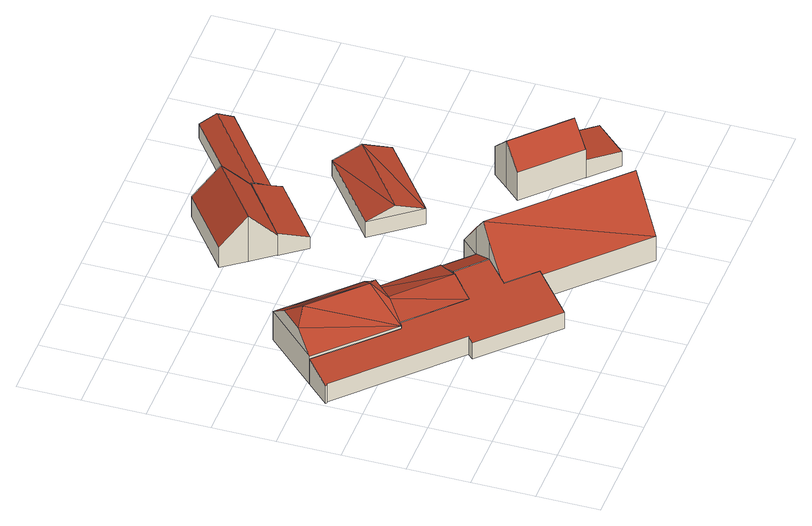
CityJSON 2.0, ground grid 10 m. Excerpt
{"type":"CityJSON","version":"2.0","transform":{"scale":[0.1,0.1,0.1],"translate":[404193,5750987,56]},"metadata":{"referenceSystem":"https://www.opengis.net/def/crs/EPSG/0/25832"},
"CityObjects":{
"building1":{"type":"Building","attributes":{"Gemeindeschluessel":"05515000","Geometrietyp2DReferenz":"3000","function":"31001_2700","roofType":"2100","measuredHeight":6.54},"geometry":[{"type":"Solid","lod":"2","boundaries":[[[[0,1,2,3]],[[4,5,1,0]],[[6,7,5,4]],[[8,9,7,6]],[[10,11,9,8]],[[12,13,11,10]],[[14,15,13,12]],[[16,17,15,14]],[[18,19,17,16]],[[20,21,19,18]],[[22,23,21,20]],[[24,25,23,22]],[[26,27,25,24]],[[3,2,27,26]],[[24,22,20,18,16,14,12,10,8,6,4,0,3,26]],[[1,5,7,9,11,13,15,17,19,21,23,25,27,2]]]],"semantics":{"surfaces":[{"type":"WallSurface"},{"type":"RoofSurface"},{"type":"GroundSurface"}],"values":[[0,0,0,0,0,0,0,0,0,0,0,0,0,0,1,2]]}}]},
"building2":{"type":"Building","attributes":{"Gemeindeschluessel":"05515000","Geometrietyp2DReferenz":"3000","function":"31001_2700","roofType":"3300","measuredHeight":9.82},"geometry":[{"type":"Solid","lod":"2","boundaries":[[[[28,29,30,31]],[[32,25,29,28]],[[33,23,25,32]],[[34,21,23,33]],[[35,36,21,34]],[[31,30,36,35]],[[37,38,39,40]],[[41,42,43]],[[38,37,44,31]],[[38,31,35]],[[42,38,35]],[[41,38,42]],[[45,39,38,33]],[[33,38,41]],[[41,43,33]],[[34,33,43]],[[44,28,31]],[[44,37,40,39,45,32,28]],[[45,33,32]],[[43,42,35,34]],[[29,25,23,21,36,30]]]],"semantics":{"surfaces":[{"type":"WallSurface"},{"type":"RoofSurface"},{"type":"GroundSurface"}],"values":[[0,0,0,0,0,0,1,1,1,1,1,1,1,1,1,1,0,0,0,0,2]]}}]},
"building3":{"type":"Building","attributes":{"Gemeindeschluessel":"05515000","Geometrietyp2DReferenz":"3000","function":"51009_1610"},"children":["building3-1","building3-2"]},
"building3-1":{"type":"BuildingPart","attributes":{"roofType":"3100","measuredHeight":6.46},"parents":["building3"],"geometry":[{"type":"Solid","lod":"2","boundaries":[[[[46,47,48,29,49]],[[50,25,27,51]],[[49,29,25,50]],[[50,52,49]],[[53,54,55,46,49]],[[49,52,53]],[[51,53,52]],[[52,50,51]],[[48,2,27,25,29]],[[2,56,51,27]],[[47,46,57]],[[48,47,57,56,2]],[[55,57,46]],[[54,53,51,56]],[[55,54,56,57]]]],"semantics":{"surfaces":[{"type":"WallSurface"},{"type":"RoofSurface"},{"type":"GroundSurface"},{"type":"ClosureSurface"}],"values":[[0,0,0,0,1,1,1,1,2,0,0,3,0,0,3]]}}]},
"building3-2":{"type":"BuildingPart","attributes":{"roofType":"2100","measuredHeight":6.52},"parents":["building3"],"geometry":[{"type":"Solid","lod":"2","boundaries":[[[[58,59,48,47]],[[0,1,59,58]],[[3,54,56,2,1,0]],[[58,47,57,55,3,0]],[[48,59,1,2]],[[54,3,55]],[[48,2,56,57,47]],[[56,54,55,57]]]],"semantics":{"surfaces":[{"type":"WallSurface"},{"type":"RoofSurface"},{"type":"GroundSurface"},{"type":"ClosureSurface"}],"values":[[0,0,0,1,2,0,3,3]]}}]},
"building4":{"type":"Building","attributes":{"Gemeindeschluessel":"05515000","Geometrietyp2DReferenz":"3000","function":"31001_1000","roofType":"5000","measuredHeight":12.41},"address":[{"country":"Germany","locality":"Münster","thoroughfareNumber":"161","thoroughfareName":"Thierstraße"},{"country":"Germany","locality":"Münster","thoroughfareNumber":"161a","thoroughfareName":"Thierstraße"}],"geometry":[{"type":"Solid","lod":"2","boundaries":[[[[60,61,62,63]],[[64,65,61,60]],[[66,67,65,64]],[[68,69,67,66]],[[70,71,69,68]],[[72,73,71,70]],[[63,62,73,72]],[[74,75,60]],[[75,76,66,64,60]],[[63,72,74]],[[77,75,74,72]],[[76,75,77,70,68]],[[77,72,70]],[[76,68,66]],[[74,60,63]],[[61,65,67,69,71,73,62]]]],"semantics":{"surfaces":[{"type":"WallSurface"},{"type":"RoofSurface"},{"type":"GroundSurface"}],"values":[[0,0,0,0,0,0,0,1,1,1,1,0,0,0,0,2]]}}]},
"building5":{"type":"Building","attributes":{"Gemeindeschluessel":"05515000","Geometrietyp2DReferenz":"3000","function":"31001_2700","roofType":"3100","measuredHeight":8.46},"geometry":[{"type":"Solid","lod":"2","boundaries":[[[[78,79,80,81]],[[82,83,79,78]],[[84,85,83,82]],[[86,87,85,84]],[[88,89,87,86]],[[90,91,89,88]],[[81,80,91,90]],[[84,82,78,86]],[[81,90,88,86,78]],[[79,83,85,87,89,91,80]]]],"semantics":{"surfaces":[{"type":"WallSurface"},{"type":"RoofSurface"},{"type":"GroundSurface"}],"values":[[0,0,0,0,0,0,0,1,1,2]]}}]},
"building6":{"type":"Building","attributes":{"Gemeindeschluessel":"05515000","Geometrietyp2DReferenz":"3000","function":"31001_2700","roofType":"2100","measuredHeight":4.16},"geometry":[{"type":"Solid","lod":"2","boundaries":[[[[92,93,94,95]],[[96,97,93,92]],[[98,99,97,96]],[[100,101,99,98]],[[95,94,101,100]],[[98,96,92,95,100]],[[93,97,99,101,94]]]],"semantics":{"surfaces":[{"type":"WallSurface"},{"type":"RoofSurface"},{"type":"GroundSurface"}],"values":[[0,0,0,0,0,1,2]]}}]},
"building7":{"type":"Building","attributes":{"Gemeindeschluessel":"05515000","Geometrietyp2DReferenz":"3000","function":"31001_2700","roofType":"3100","measuredHeight":4.76},"geometry":[{"type":"Solid","lod":"2","boundaries":[[[[102,103,104,105]],[[106,107,103,102]],[[108,109,107,106]],[[105,104,109,108]],[[102,110,106]],[[108,111,105]],[[111,110,102]],[[102,105,111]],[[108,106,110]],[[110,111,108]],[[103,107,109,104]]]],"semantics":{"surfaces":[{"type":"WallSurface"},{"type":"RoofSurface"},{"type":"GroundSurface"}],"values":[[0,0,0,0,0,0,1,1,1,1,2]]}}]},
"building8":{"type":"Building","attributes":{"Gemeindeschluessel":"05515000","Geometrietyp2DReferenz":"3000","function":"31001_1000","roofType":"3100","measuredHeight":8.8},"address":[{"country":"Germany","locality":"Münster","thoroughfareNumber":"159","thoroughfareName":"Thierstraße"}],"geometry":[{"type":"Solid","lod":"2","boundaries":[[[[112,113,114,115]],[[116,117,113,112]],[[118,119,117,116]],[[120,121,119,118]],[[122,123,121,120]],[[124,125,123,122]],[[126,127,125,124]],[[115,114,127,126]],[[120,118,116,112,122]],[[115,126,124,122,112]],[[113,117,119,121,123,125,127,114]]]],"semantics":{"surfaces":[{"type":"WallSurface"},{"type":"RoofSurface"},{"type":"GroundSurface"}],"values":[[0,0,0,0,0,0,0,0,1,1,2]]}}]},
"building9":{"type":"Building","attributes":{"Gemeindeschluessel":"05515000","Geometrietyp2DReferenz":"3000","function":"31001_2700","roofType":"3100","measuredHeight":4.05},"geometry":[{"type":"Solid","lod":"2","boundaries":[[[[90,91,128,129]],[[130,89,91,90]],[[131,132,89,130]],[[133,134,132,131]],[[135,136,134,133]],[[137,138,136,135]],[[129,128,138,137]],[[131,130,90,129,133]],[[137,135,133,129]],[[91,89,132,134,136,138,128]]]],"semantics":{"surfaces":[{"type":"WallSurface"},{"type":"RoofSurface"},{"type":"GroundSurface"}],"values":[[0,0,0,0,0,0,0,1,1,2]]}}]},
"building10":{"type":"Building","attributes":{"Gemeindeschluessel":"05515000","Geometrietyp2DReferenz":"3000","function":"31001_2460","roofType":"2100","measuredHeight":3.36},"geometry":[{"type":"Solid","lod":"2","boundaries":[[[[139,140,141,142]],[[143,144,140,139]],[[145,146,144,143]],[[142,141,146,145]],[[143,139,142,145]],[[140,144,146,141]]]],"semantics":{"surfaces":[{"type":"WallSurface"},{"type":"RoofSurface"},{"type":"GroundSurface"}],"values":[[0,0,0,0,1,2]]}}]}
},
"vertices":[
[319,212,74],[319,212,9],[275,253,9],[275,253,74],[288,179,61],[288,179,9],[331,138,61],[331,138,9],[277,82,39],[277,82,9],[168,187,39],[168,187,9],[176,196,43],[176,196,9],[7,358,43],[7,358,9],[5,357,42],[5,357,9],[3,359,42],[3,359,9],[38,395,56],[38,395,9],[147,290,56],[147,290,9],[154,297,59],[154,297,9],[240,216,59],[240,216,9],
[216,362,61],[216,362,9],[227,374,9],[227,374,61],[154,297,61],[147,290,61],[38,395,61],[119,478,61],[119,478,9],[203,348,89],[172,346,107],[171,316,89],[191,336,89],[92,423,107],[94,452,90],[63,420,89],[216,362,73],[154,297,69],
[302,281,58],[302,281,56],[302,281,9],[216,362,58],[154,297,58],[240,216,58],[185,330,73],[271,249,73],[275,253,71],[291,270,63],[275,253,58],[299,278,58],
[345,240,56],[345,240,9],
[469,5,53],[469,5,8],[555,95,8],[555,95,53],[331,138,53],[331,138,8],[288,179,53],[288,179,8],[319,212,53],[319,212,8],[345,240,53],[345,240,8],[373,269,53],[373,269,8],[513,51,132],[331,225,132],[319,212,109],[345,240,106],
[278,569,94],[278,569,9],[305,533,9],[305,533,47],[251,605,47],[251,605,9],[349,680,47],[349,680,9],[376,644,94],[376,644,9],[390,625,70],[390,625,9],[403,607,47],[403,607,9],
[403,607,50],[403,607,8],[305,533,8],[305,533,50],[422,582,37],[422,582,8],[433,568,30],[433,568,8],[335,493,30],[335,493,8],
[505,516,36],[505,516,7],[386,425,7],[386,425,36],[562,442,36],[562,442,7],[444,351,36],[444,351,7],[533,479,55],[415,388,55],
[642,188,95],[642,188,7],[666,213,7],[666,213,60],[619,164,61],[619,164,7],[619,163,60],[619,163,7],[537,241,60],[537,241,7],[560,266,95],[560,266,7],[584,291,60],[584,291,7],[666,214,60],[666,214,7],
[406,603,9],[406,603,49],[390,625,36],[524,727,36],[524,727,9],[540,705,49],[540,705,9],[556,684,36],[556,684,9],[422,582,36],[422,582,9],
[709,172,33],[709,172,6],[666,213,6],[666,213,40],[662,122,33],[662,122,6],[619,164,40],[619,164,6]
]}
